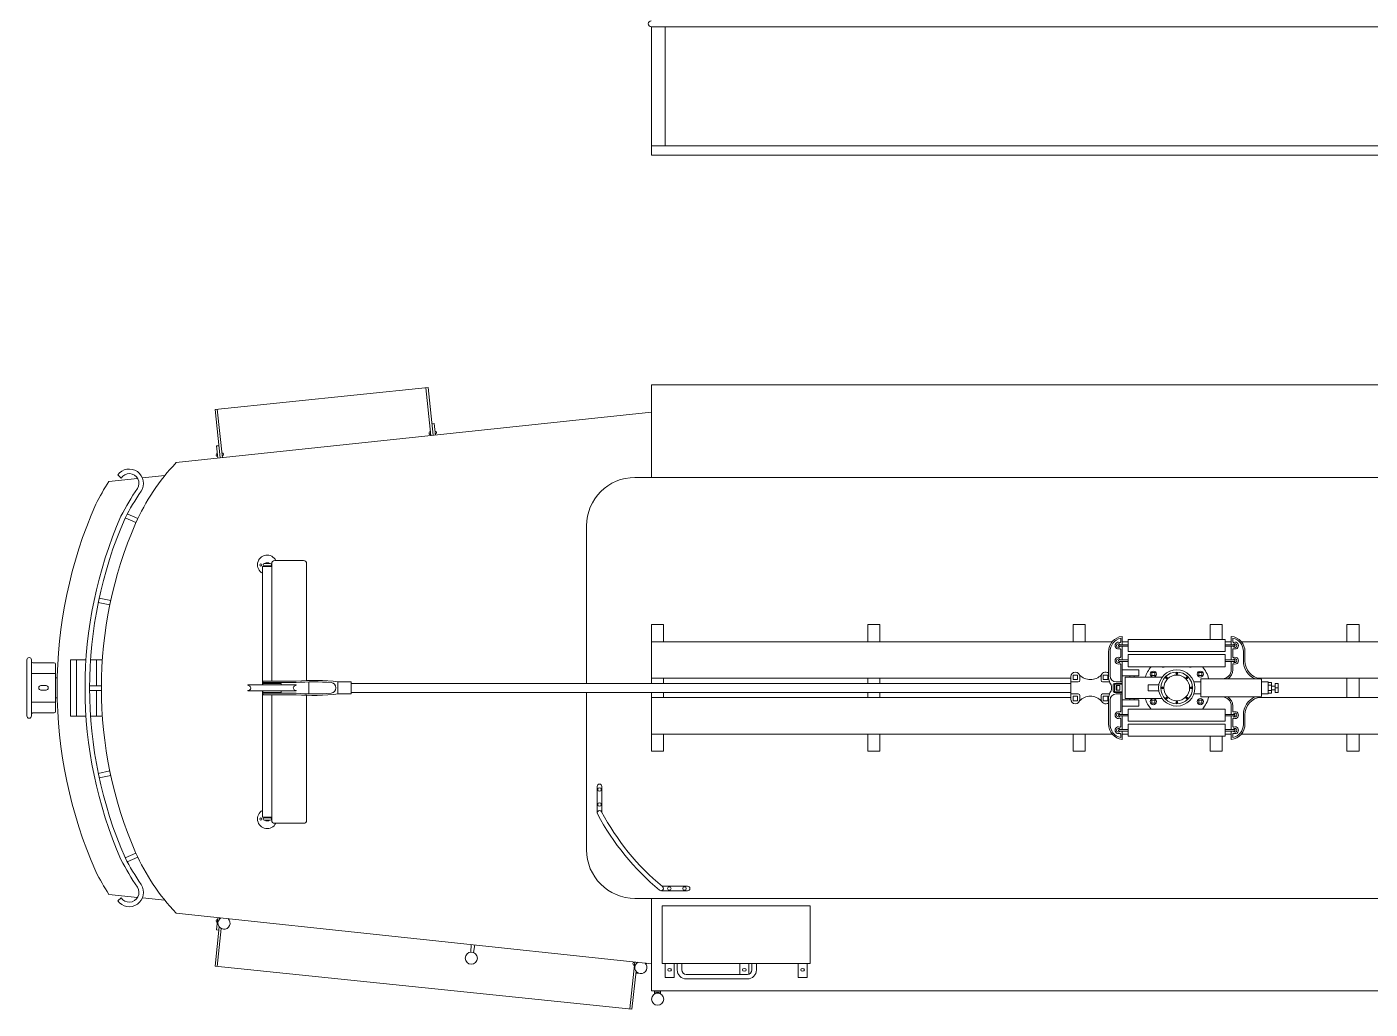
# Model space of a CAD drawing. Header units: inches. Extents: x 0 to 22, y 0 to 17.
# Drawn here: x 5.277 to 9.885, y 8.897 to 12.269 of the extents above; entities that cross this region are included whole.
import ezdxf

# ---------------------------------------------------------------- set-up
doc = ezdxf.new("R2010")
doc.units = ezdxf.units.IN
doc.header["$LTSCALE"] = 100
doc.header["$MEASUREMENT"] = 0
for name, color, linetype, lineweight in [('CARENDBUMPER', 7, 'Continuous', 0), ('CLERESTORY', 7, 'Continuous', 0), ('DRAWBAR', 7, 'Continuous', 0), ('FRONTDOORSTEP', 7, 'Continuous', 0), ('HANDRAIL', 7, 'Continuous', 0), ('HEADLIGHT', 7, 'Continuous', 0), ('MAINROOF', 7, 'Continuous', 0), ('REARDOORSTEP', 7, 'Continuous', 0), ('RESISTORBANK', 7, 'Continuous', 0), ('ROOFSIGN', 7, 'Continuous', 0), ('ROOFSTEP', 7, 'Continuous', 0), ('ROPEGUARD', 7, 'Continuous', 0), ('STEPBRACKET', 7, 'Continuous', 0), ('TROLLEYPOLE', 7, 'Continuous', 0), ('VESTIBULEROOF', 7, 'Continuous', 0)]:
    doc.layers.add(name, color=color, linetype=linetype, lineweight=lineweight)

msp = doc.modelspace()

# ---------------------------------------------------------------- linework, layer by layer
at = {"layer": 'CARENDBUMPER', "color": 7, "linetype": 'Continuous'}
for p, q in [((5.65667, 10.71915), (5.55784, 10.70898)), ((5.74997, 10.72875), (5.67317, 10.72085)), ((5.65667, 9.28085), (5.55784, 9.29102)), ((5.74997, 9.27125), (5.67317, 9.27915))]:
    msp.add_line(p, q, dxfattribs=at)
for centre, radius, start, end in [((6.38432, 10.18524), 0.97845, 147.63784, 152.94644), ((6.9489, 10), 1.5682, 156.30286, 203.69714), ((6.38432, 9.81476), 0.97845, -152.94644, -147.63784)]:
    msp.add_arc(centre, radius, start, end, dxfattribs=at)
at = {"layer": 'CLERESTORY'}
for p, q in [((7.3628, 10.72241), (14.6372, 10.72241)), ((7.4191, 10.21771), (7.4607, 10.21771)), ((8.1611, 10.21771), (8.2027, 10.21771)), ((8.8657, 10.21771), (8.9073, 10.21771)), ((9.3354, 10.21771), (9.377, 10.21771)), ((9.8051, 10.21771), (9.8467, 10.21771)), ((7.4191, 10.15831), (8.99933, 10.15831)), ((9.03411, 10.15831), (9.05511, 10.15831)), ((9.38737, 10.15831), (9.40837, 10.15831)), ((9.44313, 10.15831), (12.55687, 10.15831)), ((7.4191, 10.03351), (8.85759, 10.03351)), ((9.49872, 10.03351), (12.50128, 10.03351)), ((7.4191, 9.96651), (8.85759, 9.96651)), ((9.49877, 9.96651), (12.50123, 9.96651)), ((7.4191, 9.84171), (8.99932, 9.84171)), ((9.03411, 9.84171), (9.05511, 9.84171)), ((9.38737, 9.84171), (9.40837, 9.84171)), ((9.44313, 9.84171), (12.55687, 9.84171)), ((7.4191, 9.78231), (7.4607, 9.78231)), ((8.1611, 9.78231), (8.2027, 9.78231)), ((8.8657, 9.78231), (8.9073, 9.78231)), ((9.3354, 9.78231), (9.377, 9.78231)), ((9.8051, 9.78231), (9.8467, 9.78231)), ((7.3628, 9.27761), (14.6372, 9.27761))]:
    msp.add_line(p, q, dxfattribs=at)
at = {"layer": 'CLERESTORY', "color": 7, "linetype": 'Continuous'}
for p, q in [((7.1964, 10.01557), (7.1964, 10.55601)), ((7.4191, 10.01557), (7.4191, 10.21771)), ((7.4607, 10.15831), (7.4607, 10.21771)), ((8.1611, 10.15831), (8.1611, 10.21771)), ((8.2027, 10.15831), (8.2027, 10.21771)), ((8.8657, 10.15831), (8.8657, 10.21771)), ((8.9073, 10.15831), (8.9073, 10.21771)), ((9.3354, 10.16613), (9.3354, 10.21771)), ((9.377, 10.16613), (9.377, 10.21771)), ((9.8051, 10.15831), (9.8051, 10.21771)), ((9.8467, 10.15831), (9.8467, 10.21771)), ((7.4607, 10.01557), (7.4607, 10.03351)), ((8.1611, 10.01557), (8.1611, 10.03351)), ((8.2027, 10.01557), (8.2027, 10.03351)), ((9.8051, 9.96651), (9.8051, 10.03351)), ((9.8467, 9.96651), (9.8467, 10.03351)), ((7.1964, 9.44401), (7.1964, 9.98442)), ((7.4191, 9.78231), (7.4191, 9.98442)), ((7.4607, 9.96651), (7.4607, 9.98442)), ((8.1611, 9.96651), (8.1611, 9.98442)), ((8.2027, 9.96651), (8.2027, 9.98442)), ((7.4607, 9.78231), (7.4607, 9.84171)), ((8.1611, 9.78231), (8.1611, 9.84171)), ((8.2027, 9.78231), (8.2027, 9.84171)), ((8.8657, 9.78231), (8.8657, 9.84171)), ((8.9073, 9.78231), (8.9073, 9.84171)), ((9.3354, 9.78231), (9.3354, 9.83386)), ((9.377, 9.78231), (9.377, 9.83386)), ((9.8051, 9.78231), (9.8051, 9.84171)), ((9.8467, 9.78231), (9.8467, 9.84171))]:
    msp.add_line(p, q, dxfattribs=at)
at = {"layer": 'CLERESTORY', "linetype": 'Continuous'}
for centre, start, end in [((7.3628, 10.55601), 90, 180), ((7.3628, 9.44401), 180, 270)]:
    msp.add_arc(centre, 0.1664, start, end, dxfattribs=at)
at = {"layer": 'DRAWBAR', "color": 7, "linetype": 'Continuous'}
for p, q in [((5.2767, 10.09649), (5.2767, 9.90365)), ((5.2923, 10.09649), (5.2923, 10.09129)), ((5.2923, 10.09129), (5.2923, 9.90885)), ((5.3755, 10.08089), (5.3755, 10.04449)), ((5.3755, 10.04969), (5.3755, 9.91925)), ((5.32507, 10.00785), (5.34244, 10.00785)), ((5.32507, 9.99225), (5.34244, 9.99225)), ((5.2923, 9.90885), (5.2923, 9.90365))]:
    msp.add_line(p, q, dxfattribs=at)
at = {"layer": 'DRAWBAR'}
for p, q in [((5.3755, 10.04969), (5.2923, 10.04969)), ((5.3703, 10.08609), (5.2975, 10.08609)), ((5.38107, 10.03409), (5.3755, 10.03409)), ((5.38107, 9.96605), (5.3755, 9.96605)), ((5.3755, 9.95045), (5.2923, 9.95045)), ((5.3703, 9.91405), (5.2975, 9.91405))]:
    msp.add_line(p, q, dxfattribs=at)
at = {"layer": 'DRAWBAR', "color": 7, "linetype": 'Continuous'}
for centre, radius, start, end in [((5.2845, 10.09649), 0.0078, 0, 180), ((5.2975, 10.09129), 0.0052, 180, 270), ((5.3703, 10.08089), 0.0052, 0, 90), ((5.32507, 10.00005), 0.0078, 90, 270), ((5.34244, 10.00005), 0.0078, -90, 90), ((5.2975, 9.90885), 0.0052, 90, 180), ((5.3703, 9.91925), 0.0052, -90, 0), ((5.2845, 9.90365), 0.0078, 180, 360)]:
    msp.add_arc(centre, radius, start, end, dxfattribs=at)
at = {"layer": 'FRONTDOORSTEP', "color": 7, "linetype": 'Continuous'}
for p, q in [((6.65292, 11.03077), (5.92218, 10.95557)), ((6.64516, 11.02998), (6.66243, 10.86616)), ((6.65292, 11.03077), (6.67019, 10.86698)), ((5.92218, 10.95557), (5.93971, 10.78929)), ((5.92993, 10.95637), (5.94746, 10.79012)), ((6.67376, 10.90746), (6.666, 10.90666)), ((6.67376, 10.90746), (6.67794, 10.86781)), ((5.93526, 10.83146), (5.9275, 10.83066)), ((5.9275, 10.83066), (5.93195, 10.78847))]:
    msp.add_line(p, q, dxfattribs=at)
for centre, start, end in [((6.66142, 10.8749), 94.99452, 277.04348), ((6.67699, 10.87642), -83.45371, 95.49171), ((5.93079, 10.79966), 96.20364, 275.83436), ((5.94628, 10.80124), -83.88442, 95.92242)]:
    msp.add_arc(centre, 0.0052, start, end, dxfattribs=at)
at = {"layer": 'HANDRAIL', "linetype": 'Continuous'}
for p, q in [((5.93872, 9.20769), (5.93635, 9.21117)), ((6.79947, 9.09287), (6.80065, 9.11919)), ((6.80924, 9.09139), (6.8129, 9.11789)), ((7.40008, 9.05185), (7.40341, 9.05504))]:
    msp.add_line(p, q, dxfattribs=at)
msp.add_circle((6.80123, 9.07233), 0.0208, dxfattribs=at)
for centre, start, end in [((5.95304, 9.1926), 120.53629, 407.31438), ((7.38294, 9.04007), 118.83487, 409.0158)]:
    msp.add_arc(centre, 0.0208, start, end, dxfattribs=at)
at = {"layer": 'HEADLIGHT', "color": 7, "linetype": 'Continuous'}
for p, q in [((5.42667, 9.90336), (5.42667, 10.09656)), ((5.47947, 10.09656), (5.42667, 10.09656)), ((5.44747, 9.90336), (5.44747, 10.09656)), ((5.53475, 10.09656), (5.4951, 10.09656)), ((5.51517, 10.00711), (5.51517, 10.09656)), ((5.51517, 9.90336), (5.51517, 9.99151)), ((5.47947, 9.90336), (5.42667, 9.90336)), ((5.53475, 9.90336), (5.49511, 9.90336))]:
    msp.add_line(p, q, dxfattribs=at)
at = {"layer": 'MAINROOF', "color": 7, "linetype": 'Continuous'}
for p, q in [((7.4191, 10.72241), (7.4191, 11.03997)), ((7.4191, 8.95997), (7.4191, 9.27761))]:
    msp.add_line(p, q, dxfattribs=at)
at = {"layer": 'MAINROOF', "linetype": 'Continuous'}
for p, q in [((7.4191, 11.03997), (14.5809, 11.03997)), ((7.4191, 8.95997), (14.5809, 8.95997))]:
    msp.add_line(p, q, dxfattribs=at)
at = {"layer": 'REARDOORSTEP', "color": 7, "linetype": 'Continuous'}
for p, q in [((5.92218, 9.04443), (5.93647, 9.18003)), ((5.9275, 9.16934), (5.93196, 9.21164)), ((5.92993, 9.04363), (5.94368, 9.17403)), ((5.93526, 9.16854), (5.9275, 9.16934)), ((7.35252, 8.89723), (5.92218, 9.04443)), ((7.34474, 8.89782), (7.36179, 9.05947)), ((7.36923, 9.05571), (7.36954, 9.05865)), ((7.35252, 8.89723), (7.36627, 9.02762)), ((7.37335, 9.02034), (7.36559, 9.02113)), ((7.37335, 9.02034), (7.37347, 9.02155))]:
    msp.add_line(p, q, dxfattribs=at)
for centre, start, end in [((5.93079, 9.20034), 84.16564, 263.79636), ((7.361, 9.05289), 82.95652, 265.00548)]:
    msp.add_arc(centre, 0.0052, start, end, dxfattribs=at)
at = {"layer": 'RESISTORBANK'}
for p, q in [((7.4186, 12.26916), (14.5913, 12.26916)), ((7.4191, 11.86026), (14.5814, 11.86026)), ((7.4191, 11.82906), (14.5814, 11.82906))]:
    msp.add_line(p, q, dxfattribs=at)
at = {"layer": 'RESISTORBANK', "color": 7, "linetype": 'Continuous'}
for p, q in [((7.4191, 12.26916), (7.4191, 11.82906)), ((7.4666, 12.26916), (7.4666, 11.86026))]:
    msp.add_line(p, q, dxfattribs=at)
at = {"layer": 'RESISTORBANK'}
msp.add_arc((7.4186, 12.27956), 0.0104, 90, 270, dxfattribs=at)
at = {"layer": 'ROOFSIGN', "linetype": 'Continuous'}
for p, q in [((6.08546, 10.41647), (6.08546, 10.01038)), ((6.11666, 10.42677), (6.11666, 10.02336)), ((6.08546, 9.98961), (6.08546, 9.55607)), ((6.11666, 9.97663), (6.11666, 9.54577))]:
    msp.add_line(p, q, dxfattribs=at)
at = {"layer": 'ROOFSIGN', "color": 7, "linetype": 'Continuous'}
for p, q in [((6.11666, 10.41647), (6.08546, 10.41647)), ((6.09067, 10.42663), (6.11147, 10.42663)), ((6.09067, 10.41883), (6.11147, 10.41883)), ((6.09589, 10.42895), (6.10629, 10.42895)), ((6.09589, 10.42895), (6.09589, 10.42663)), ((6.09589, 10.41883), (6.09589, 10.41655)), ((6.10629, 10.42895), (6.10629, 10.42663)), ((6.10629, 10.41883), (6.10629, 10.41655)), ((6.22589, 10.43727), (6.12716, 10.43727)), ((6.23639, 10.02545), (6.23639, 10.42677)), ((6.23639, 9.54577), (6.23639, 9.97455)), ((6.11666, 9.55607), (6.08546, 9.55607)), ((6.09067, 9.55384), (6.11147, 9.55384)), ((6.09067, 9.54604), (6.11147, 9.54604)), ((6.09589, 9.55384), (6.09589, 9.55612)), ((6.09589, 9.54372), (6.09589, 9.54604)), ((6.09589, 9.54372), (6.10629, 9.54372)), ((6.10629, 9.55384), (6.10629, 9.55612)), ((6.10629, 9.54372), (6.10629, 9.54604)), ((6.22589, 9.53527), (6.12716, 9.53527))]:
    msp.add_line(p, q, dxfattribs=at)
for centre in [(6.0793, 10.42231), (6.0793, 9.54951)]:
    msp.add_circle(centre, 0.0039, dxfattribs=at)
for centre, radius, start, end in [((6.10094, 10.42278), 0.0331, 25.94618, 242.10921), ((6.09067, 10.42273), 0.0039, 90, 270), ((6.11147, 10.42273), 0.0039, -90, 90), ((6.12716, 10.42677), 0.0105, 90, 180), ((6.22589, 10.42677), 0.0105, 0, 90), ((6.10094, 9.54998), 0.0331, 117.89079, 333.59914), ((6.09067, 9.54994), 0.0039, 90, 270), ((6.11147, 9.54994), 0.0039, -90, 90), ((6.12716, 9.54577), 0.0105, 180, 270), ((6.22589, 9.54577), 0.0105, -90, 0)]:
    msp.add_arc(centre, radius, start, end, dxfattribs=at)
at = {"layer": 'ROOFSTEP', "color": 7, "linetype": 'Continuous'}
for p, q in [((7.23331, 9.57118), (7.23331, 9.66206)), ((7.24891, 9.57296), (7.24891, 9.66206)), ((7.4556, 9.05448), (7.4556, 9.25218)), ((7.9639, 9.05448), (7.9639, 9.25218)), ((7.466, 9.00626), (7.466, 9.05448)), ((7.4972, 9.00626), (7.4972, 9.05448)), ((7.5076, 9.03206), (7.5076, 9.05448)), ((7.5232, 9.03206), (7.5232, 9.05448)), ((7.72233, 9.01646), (7.72233, 9.05448)), ((7.75353, 9.01735), (7.75353, 9.05448)), ((7.76393, 9.03206), (7.76393, 9.05448)), ((7.77953, 9.03206), (7.77953, 9.05448)), ((7.9223, 9.00626), (7.9223, 9.05448)), ((7.9535, 9.00626), (7.9535, 9.05448))]:
    msp.add_line(p, q, dxfattribs=at)
at = {"layer": 'ROOFSTEP'}
for p, q in [((7.45526, 9.31916), (7.5434, 9.31916)), ((7.45338, 9.30356), (7.5434, 9.30356)), ((7.4556, 9.25218), (7.9639, 9.25218)), ((7.4556, 9.05448), (7.9639, 9.05448)), ((7.466, 9.00626), (7.4972, 9.00626)), ((7.5388, 9.01646), (7.74833, 9.01646)), ((7.5388, 9.00086), (7.74833, 9.00086)), ((7.9223, 9.00626), (7.9535, 9.00626))]:
    msp.add_line(p, q, dxfattribs=at)
at = {"layer": 'ROOFSTEP', "linetype": 'Continuous'}
for centre in [(7.24116, 9.65144), (7.24116, 9.5998), (7.4808, 9.31131), (7.53277, 9.31131)]:
    msp.add_circle(centre, 0.006, dxfattribs=at)
at = {"layer": 'ROOFSTEP', "color": 7, "linetype": 'Continuous'}
msp.add_circle((7.44044, 8.93133), 0.0208, dxfattribs=at)
for centre, radius, start, end in [((7.24111, 9.66206), 0.0078, 0, 180), ((7.5388, 9.03206), 0.0312, 180, 270), ((7.5388, 9.03206), 0.0156, 180, 270), ((7.74833, 9.03206), 0.0156, -90, 0), ((7.74833, 9.03206), 0.0312, -90, 0)]:
    msp.add_arc(centre, radius, start, end, dxfattribs=at)
at = {"layer": 'ROOFSTEP', "linetype": 'Continuous'}
for centre, radius, start, end in [((7.24111, 9.57101), 0.0078, 26.76176, 209.19841), ((8.00829, 9.97962), 0.87701, -151.94917, -129.76518), ((8.00825, 9.97956), 0.86135, -151.95019, -129.82658), ((7.45251, 9.31136), 0.00784, -131.52622, 58.69213)]:
    msp.add_arc(centre, radius, start, end, dxfattribs=at)
at = {"layer": 'ROOFSTEP'}
msp.add_arc((7.5434, 9.31136), 0.0078, -90, 90, dxfattribs=at)
at = {"layer": 'ROOFSTEP', "linetype": 'Continuous'}
for centre in [(7.4815, 9.03222), (7.7378, 9.03222), (7.9378, 9.03222)]:
    msp.add_ellipse(centre, major_axis=(0.00658, 0), ratio=0.64516, dxfattribs=at)
at = {"layer": 'ROPEGUARD', "color": 7, "linetype": 'Continuous'}
for p, q in [((5.60006, 10.72033), (5.58841, 10.73091)), ((5.65076, 10.56726), (5.61396, 10.58358)), ((5.65732, 10.58141), (5.62127, 10.5974)), ((5.56116, 10.28497), (5.52172, 10.29329)), ((5.56438, 10.30023), (5.52495, 10.30856)), ((5.56116, 9.71503), (5.52172, 9.70671)), ((5.56438, 9.69977), (5.52495, 9.69144)), ((5.65076, 9.43274), (5.61396, 9.41642)), ((5.65732, 9.41859), (5.62127, 9.4026)), ((5.60006, 9.27967), (5.58841, 9.26909))]:
    msp.add_line(p, q, dxfattribs=at)
at = {"layer": 'ROPEGUARD'}
for p, q in [((5.53148, 10.00711), (5.49192, 10.00711)), ((5.53149, 9.99151), (5.49192, 9.99151))]:
    msp.add_line(p, q, dxfattribs=at)
at = {"layer": 'ROPEGUARD', "color": 7, "linetype": 'Continuous'}
for centre, radius, start, end in [((5.62798, 10.70223), 0.04888, -33.94535, 144.06973), ((5.628, 10.70223), 0.03329, -33.02959, 147.05693), ((6.38432, 10.18524), 0.88285, 145.59502, 152.76647), ((6.38432, 10.18524), 0.86725, 145.61967, 152.73372), ((6.9489, 10), 1.4726, 156.41293, 203.58707), ((6.9489, 10), 1.457, 156.43249, 203.56751), ((6.38432, 9.81476), 0.88285, -152.76647, -145.59502), ((6.38432, 9.81476), 0.86725, -152.73372, -145.61967), ((5.62798, 9.29777), 0.04888, -144.06973, 33.94535), ((5.628, 9.29777), 0.03329, -147.05693, 33.02959)]:
    msp.add_arc(centre, radius, start, end, dxfattribs=at)
at = {"layer": 'STEPBRACKET', "color": 7, "linetype": 'Continuous'}
for p, q in [((7.4299, 8.94926), (7.4299, 8.95997)), ((7.4507, 8.94942), (7.4507, 8.95997))]:
    msp.add_line(p, q, dxfattribs=at)
at = {"layer": 'STEPBRACKET'}
for p, q in [((7.4507, 8.95996), (7.4299, 8.95996)), ((7.4507, 8.9559), (7.4299, 8.9559))]:
    msp.add_line(p, q, dxfattribs=at)
at = {"layer": 'STEPBRACKET', "linetype": 'Continuous'}
msp.add_arc((7.44041, 8.9564), 0.0039, -172.64097, -7.35903, dxfattribs=at)
at = {"layer": 'TROLLEYPOLE', "linetype": 'Continuous'}
for p, q in [((9.05511, 10.14796), (9.02373, 10.14796)), ((9.05511, 10.14277), (9.02373, 10.14277)), ((9.02892, 10.1707), (9.02892, 10.15867)), ((9.03411, 10.1768), (9.03411, 10.14796)), ((9.03411, 10.14277), (9.03411, 10.09605)), ((9.38737, 10.16613), (9.05511, 10.16613)), ((9.05511, 10.16613), (9.05511, 10.1246)), ((9.38737, 10.16613), (9.38737, 10.1246)), ((9.3876, 10.14796), (9.41875, 10.14796)), ((9.3876, 10.14277), (9.41875, 10.14277)), ((9.40837, 10.1768), (9.40837, 10.14796)), ((9.40837, 10.14277), (9.40837, 10.09604)), ((9.41356, 10.17069), (9.41356, 10.15866)), ((8.98739, 10.12329), (8.98739, 10.04153)), ((8.99258, 10.12363), (8.99258, 10.04153)), ((9.05511, 10.09605), (9.02373, 10.09605)), ((9.02892, 10.13207), (9.02892, 10.10675)), ((9.38737, 10.1246), (9.05511, 10.1246)), ((9.38737, 10.11422), (9.05511, 10.11422)), ((9.05511, 10.11422), (9.05511, 10.07268)), ((9.30431, 10.1246), (9.13817, 10.1246)), ((9.38737, 10.11422), (9.38737, 10.07268)), ((9.3876, 10.09604), (9.41875, 10.09604)), ((9.41356, 10.13206), (9.41356, 10.10675)), ((9.4499, 10.12514), (9.4499, 10.09294)), ((9.45509, 10.12421), (9.45509, 10.09294)), ((9.05511, 10.09085), (9.02373, 10.09085)), ((9.02892, 10.08015), (9.02892, 10.02076)), ((9.03411, 10.09085), (9.03411, 9.90914)), ((9.03411, 10.09085), (9.03411, 9.90914)), ((9.09122, 10.0623), (9.03411, 10.0623)), ((9.38737, 10.07268), (9.05511, 10.07268)), ((9.09122, 10.0623), (9.09122, 10.04153)), ((9.13567, 10.05246), (9.14605, 10.05246)), ((9.13567, 10.04208), (9.13567, 10.05246)), ((9.14605, 10.04208), (9.14605, 10.05246)), ((9.22072, 10.04612), (9.22072, 10.05252)), ((9.22176, 10.04611), (9.22176, 10.05252)), ((9.29692, 10.04208), (9.29692, 10.05246)), ((9.3073, 10.05246), (9.29692, 10.05246)), ((9.3073, 10.04208), (9.3073, 10.05246)), ((9.3876, 10.09085), (9.41875, 10.09085)), ((9.40837, 10.09085), (9.40837, 10.0623)), ((9.41356, 10.08015), (9.41356, 10.0623)), ((6.03508, 10.00913), (6.03921, 10.00746)), ((6.11775, 10.01038), (6.03532, 10.01038)), ((6.0866, 10.02206), (6.0866, 10.01946)), ((6.0866, 10.01557), (6.1489, 10.01557)), ((6.0866, 10.01557), (6.0866, 10.01038)), ((6.0879, 10.02336), (6.20081, 10.02336)), ((6.0879, 10.01817), (6.20081, 10.01817)), ((6.1077, 10.01817), (6.1077, 10.01557)), ((6.11775, 10.01038), (6.20018, 10.01038)), ((6.12329, 10.01817), (6.12329, 10.01557)), ((6.1489, 10.01557), (6.1489, 10.01038)), ((6.20042, 10.00913), (6.19629, 10.00746)), ((6.24412, 10.02047), (6.24412, 9.97952)), ((6.34288, 9.97923), (6.34288, 10.02076)), ((6.38875, 10.02076), (6.34548, 10.02076)), ((6.38875, 9.97923), (6.38875, 10.02076)), ((8.85759, 10.01557), (6.38875, 10.01557)), ((8.85759, 10.03877), (8.85759, 9.9612)), ((8.88355, 10.02076), (8.85759, 10.02076)), ((8.88096, 10.04413), (8.86538, 10.04413)), ((8.86538, 10.04413), (8.86538, 10.02855)), ((8.88096, 10.02855), (8.86538, 10.02855)), ((8.88096, 10.04413), (8.88096, 10.02855)), ((8.88874, 10.03877), (8.88874, 10.02596)), ((8.96143, 10.03883), (8.96143, 10.02596)), ((8.99025, 10.02076), (8.96662, 10.02076)), ((8.96921, 10.04413), (8.96921, 10.02855)), ((8.98479, 10.04413), (8.96921, 10.04413)), ((8.98479, 10.02855), (8.96921, 10.02855)), ((8.98479, 10.04413), (8.98479, 10.02855)), ((9.00296, 10.01038), (9.00296, 9.98961)), ((9.03411, 10.01557), (9.00815, 10.01557)), ((9.03411, 10.01298), (9.00815, 10.01298)), ((9.00815, 10.01298), (9.00815, 9.98702)), ((9.03411, 10.02076), (9.01334, 10.02076)), ((9.01334, 10.00778), (9.01334, 9.99221)), ((9.02632, 10.00778), (9.01334, 10.00778)), ((9.01594, 10.00778), (9.01594, 9.99221)), ((9.02632, 10.00778), (9.02632, 9.99221)), ((9.09122, 10.04153), (9.03411, 10.04153)), ((9.04449, 10.03634), (9.04449, 9.96366)), ((9.17064, 10.03634), (9.04449, 10.03634)), ((9.06007, 10.04153), (9.06007, 10.03634)), ((9.07567, 10.04153), (9.07567, 10.03634)), ((9.1226, 10.01038), (9.1226, 9.98961)), ((9.15981, 10.01038), (9.1226, 10.01038)), ((9.13567, 10.04208), (9.14605, 10.04208)), ((9.17137, 9.9968), (9.17137, 10.00319)), ((9.1724, 9.99679), (9.1724, 10.0032)), ((9.18589, 10.03166), (9.18589, 10.03808)), ((9.18693, 10.03168), (9.18693, 10.03807)), ((9.25555, 10.03168), (9.25555, 10.03807)), ((9.25659, 10.03166), (9.25659, 10.03808)), ((9.27007, 9.99679), (9.27007, 10.0032)), ((9.27111, 9.9968), (9.27111, 10.00319)), ((9.30431, 10.02076), (9.27998, 10.02076)), ((9.3073, 10.04208), (9.29692, 10.04208)), ((9.30431, 10.03115), (9.30431, 9.96885)), ((9.50938, 10.03115), (9.30431, 10.03115)), ((9.51197, 9.97144), (9.51197, 10.02855)), ((9.53534, 10.02076), (9.51197, 10.02076)), ((9.53534, 9.97923), (9.53534, 10.02076)), ((9.54572, 10.01798), (9.53534, 10.01798)), ((9.54572, 10.00899), (9.53534, 10.00899)), ((9.54572, 9.98201), (9.54572, 10.01798)), ((9.5587, 10.00649), (9.54572, 10.00649)), ((9.56908, 10.01557), (9.5587, 10.01557)), ((9.5587, 9.98442), (9.5587, 10.01557)), ((9.56908, 10), (9.5587, 10)), ((9.56908, 10), (9.5587, 10)), ((9.56908, 9.98442), (9.56908, 10.01557)), ((6.0351, 9.99086), (6.03948, 9.99262)), ((6.11775, 9.98961), (6.03535, 9.98961)), ((6.0866, 9.98961), (6.0866, 9.98442)), ((6.0866, 9.98442), (6.1489, 9.98442)), ((6.0866, 9.98053), (6.0866, 9.97793)), ((6.0879, 9.98183), (6.20081, 9.98183)), ((6.0879, 9.97663), (6.20081, 9.97663)), ((6.1077, 9.98442), (6.1077, 9.98183)), ((6.11775, 9.98961), (6.20015, 9.98961)), ((6.12329, 9.98442), (6.12329, 9.98183)), ((6.1489, 9.98961), (6.1489, 9.98442)), ((6.20039, 9.99086), (6.19602, 9.99262)), ((6.38875, 9.97923), (6.34548, 9.97923)), ((8.85759, 9.98442), (6.38875, 9.98442)), ((8.88355, 9.9792), (8.85759, 9.9792)), ((8.88096, 9.97141), (8.86538, 9.97141)), ((8.86538, 9.95583), (8.86538, 9.97141)), ((8.88096, 9.95583), (8.86538, 9.95583)), ((8.88096, 9.95583), (8.88096, 9.97141)), ((8.88874, 9.9612), (8.88874, 9.97401)), ((8.96143, 9.96114), (8.96143, 9.97401)), ((8.99025, 9.9792), (8.96662, 9.9792)), ((8.96921, 9.95583), (8.96921, 9.97141)), ((8.98479, 9.97141), (8.96921, 9.97141)), ((8.98479, 9.95583), (8.96921, 9.95583)), ((8.98479, 9.95583), (8.98479, 9.97141)), ((8.98739, 9.95846), (8.98739, 9.87671)), ((8.99258, 9.95846), (8.99258, 9.87638)), ((9.03411, 9.98702), (9.00815, 9.98702)), ((9.03411, 9.98442), (9.00815, 9.98442)), ((9.02632, 9.99221), (9.01334, 9.99221)), ((9.03411, 9.97923), (9.01334, 9.97923)), ((9.02892, 9.91985), (9.02892, 9.97923)), ((9.09122, 9.95846), (9.03411, 9.95846)), ((9.17064, 9.96366), (9.04449, 9.96366)), ((9.06007, 9.96366), (9.06007, 9.95846)), ((9.07567, 9.96366), (9.07567, 9.95846)), ((9.09122, 9.95846), (9.09122, 9.9377)), ((9.15981, 9.98961), (9.1226, 9.98961)), ((9.13567, 9.95797), (9.13567, 9.94759)), ((9.13567, 9.95797), (9.14605, 9.95797)), ((9.14605, 9.95797), (9.14605, 9.94759)), ((9.18589, 9.96191), (9.18589, 9.96833)), ((9.18693, 9.96193), (9.18693, 9.96832)), ((9.22072, 9.94747), (9.22072, 9.95388)), ((9.22176, 9.94747), (9.22176, 9.95388)), ((9.25555, 9.96193), (9.25555, 9.96832)), ((9.25659, 9.96191), (9.25659, 9.96833)), ((9.30431, 9.97923), (9.27998, 9.97923)), ((9.3073, 9.95797), (9.29692, 9.95797)), ((9.29692, 9.95797), (9.29692, 9.94759)), ((9.50938, 9.96885), (9.30431, 9.96885)), ((9.3073, 9.95797), (9.3073, 9.94759)), ((9.53534, 9.97923), (9.51197, 9.97923)), ((9.54572, 9.991), (9.53534, 9.991)), ((9.54572, 9.98201), (9.53534, 9.98201)), ((9.5587, 9.99351), (9.54572, 9.99351)), ((9.56908, 9.98442), (9.5587, 9.98442)), ((9.05511, 9.90914), (9.02373, 9.90914)), ((9.09122, 9.9377), (9.03411, 9.9377)), ((9.38737, 9.92731), (9.05511, 9.92731)), ((9.05511, 9.88578), (9.05511, 9.92731)), ((9.13567, 9.94759), (9.14605, 9.94759)), ((9.3073, 9.94759), (9.29692, 9.94759)), ((9.38737, 9.88578), (9.38737, 9.92731)), ((9.3876, 9.90914), (9.41875, 9.90914)), ((9.40837, 9.90914), (9.40837, 9.9377)), ((9.41356, 9.91985), (9.41356, 9.9377)), ((9.4499, 9.87486), (9.4499, 9.90705)), ((9.45509, 9.87579), (9.45509, 9.90705)), ((9.05511, 9.90395), (9.02373, 9.90395)), ((9.02892, 9.86793), (9.02892, 9.89325)), ((9.03411, 9.85723), (9.03411, 9.90395)), ((9.38737, 9.88578), (9.05511, 9.88578)), ((9.38737, 9.8754), (9.05511, 9.8754)), ((9.05511, 9.83386), (9.05511, 9.8754)), ((9.30431, 9.8754), (9.13817, 9.8754)), ((9.38737, 9.83386), (9.38737, 9.8754)), ((9.3876, 9.90395), (9.41875, 9.90395)), ((9.40837, 9.85723), (9.40837, 9.90395)), ((9.41356, 9.86793), (9.41356, 9.89325)), ((9.05511, 9.85723), (9.02373, 9.85723)), ((9.05511, 9.85203), (9.02373, 9.85203)), ((9.02892, 9.8293), (9.02892, 9.84133)), ((9.03411, 9.8232), (9.03411, 9.85203)), ((9.38737, 9.83386), (9.05511, 9.83386)), ((9.3876, 9.85723), (9.41875, 9.85723)), ((9.3876, 9.85203), (9.41875, 9.85203)), ((9.40837, 9.8232), (9.40837, 9.85203)), ((9.41356, 9.82931), (9.41356, 9.84133))]:
    msp.add_line(p, q, dxfattribs=at)
for centre, radius in [((9.14086, 10.04727), 0.01038), ((9.22124, 10), 0.0623), ((9.22124, 10), 0.05451), ((9.22124, 10.04932), 0.00324), ((9.30211, 10.04727), 0.01038), ((9.17192, 10), 0.00324), ((9.22124, 10), 0.04413), ((9.18636, 10.03487), 0.00324), ((9.25611, 10.03487), 0.00324), ((9.27056, 10), 0.00324), ((9.14086, 9.95278), 0.01038), ((9.18636, 9.96512), 0.00324), ((9.22124, 9.95068), 0.00324), ((9.25611, 9.96512), 0.00324), ((9.30211, 9.95278), 0.01038)]:
    msp.add_circle(centre, radius, dxfattribs=at)
for centre, radius, start, end in [((9.03928, 10.12514), 0.05193, 95.71114, 182.03537), ((9.03928, 10.12514), 0.04673, 102.80885, 181.85323), ((9.02113, 10.14537), 0.01168, 68.67631, 291.32369), ((9.02113, 10.14537), 0.00649, 23.57818, 336.42182), ((9.02373, 10.14537), 0.0026, 90, 270), ((9.02632, 10.15867), 0.0026, -111.32369, 0), ((9.40318, 10.12514), 0.05193, -1.02569, 84.26015), ((9.40318, 10.12514), 0.04673, 0, 77.1586), ((9.41616, 10.15866), 0.0026, 180, 291.31747), ((9.42135, 10.14536), 0.00649, -156.42182, 156.42182), ((9.42135, 10.14536), 0.01168, -111.31747, 111.31747), ((9.41875, 10.14536), 0.0026, -90, 90), ((9.02113, 10.09345), 0.01168, 68.67631, 291.32369), ((9.02113, 10.09345), 0.00649, 23.57818, 336.42182), ((9.02373, 10.09345), 0.0026, 90, 270), ((9.02632, 10.13207), 0.0026, 0, 111.32369), ((9.02632, 10.10675), 0.0026, -111.32369, 0), ((9.41616, 10.13206), 0.0026, 68.68253, 180), ((9.41616, 10.10675), 0.0026, 180, 291.31747), ((9.42135, 10.09345), 0.00649, -156.42182, 156.42182), ((9.42135, 10.09345), 0.01168, -111.31747, 111.31747), ((9.41875, 10.09345), 0.0026, -90, 90), ((9.51739, 10.09294), 0.06749, 180, 246.2867), ((9.51739, 10.09294), 0.0623, 180, 262.60906), ((8.87317, 10.03877), 0.01558, 0, 180), ((8.977, 10.03877), 0.01558, 50.15094, 180), ((9.02632, 10.08015), 0.0026, 0, 111.32369), ((9.22128, 10), 0.11422, 140.47731, 161.44663), ((9.17496, 10.08103), 0.01038, -126.50226, -53.49774), ((9.268, 10.08103), 0.01038, -126.50226, -53.49774), ((9.22128, 10), 0.11422, 15.82698, 39.52269), ((9.37722, 10.0623), 0.03115, -90, 0), ((9.37722, 10.0623), 0.03634, -58.99728, 0), ((9.41616, 10.08015), 0.0026, 68.68253, 180), ((6.03532, 10.00973), 0.000649, 90, 248.02419), ((6.03703, 10), 0.00778, -71.61541, 73.69488), ((6.0879, 10.02206), 0.0013, 90, 180), ((6.0879, 10.01946), 0.0013, 180, 270), ((6.19847, 10), 0.00778, 106.30512, 251.61541), ((6.20018, 10.00973), 0.000649, -68.02419, 90), ((6.2602, 9.31046), 0.71538, 83.15418, 94.80494), ((6.2602, 9.31046), 0.71019, 85.14243, 94.80494), ((6.3188, 10), 0.01817, -85.14243, 85.14243), ((6.28473, 9.37423), 0.64938, 84.63187, 84.63273), ((8.88355, 10.02596), 0.00519, -90, 0), ((8.92509, 10.08085), 0.05231, -135.52432, -44.47568), ((8.96662, 10.02596), 0.00519, 180, 270), ((9.03659, 10.03774), 0.04935, 175.59099, 214.15821), ((9.01334, 10.04153), 0.02077, 180, 270), ((8.97181, 10), 0.02596, 0, 22.728), ((8.97181, 10), 0.02596, -22.728, 0), ((9.00815, 10.01038), 0.00519, 90, 180), ((9.50938, 10.02855), 0.0026, 0, 90), ((6.03535, 9.99026), 0.000649, 111.81422, 270), ((6.0879, 9.98053), 0.0013, 90, 180), ((6.0879, 9.97793), 0.0013, 180, 270), ((6.20015, 9.99026), 0.000649, -90, 68.18578), ((6.2602, 10.68953), 0.71538, -94.80494, -83.15418), ((6.2602, 10.68953), 0.71019, -94.80494, -85.14243), ((8.87317, 9.9612), 0.01558, 180, 360), ((8.88355, 9.97401), 0.00519, 0, 90), ((8.92509, 9.91911), 0.05231, 44.47568, 135.52432), ((8.96662, 9.97401), 0.00519, 90, 180), ((8.977, 9.9612), 0.01558, 180, 309.84906), ((9.03659, 9.96226), 0.04935, 145.84179, 184.40901), ((9.01334, 9.95846), 0.02077, 90, 180), ((9.00815, 9.98961), 0.00519, 180, 270), ((9.22128, 10), 0.11422, -161.44736, -140.47925), ((9.22128, 10), 0.11422, -39.52075, -15.82626), ((9.37722, 9.9377), 0.03115, 0, 90), ((9.37722, 9.9377), 0.03634, 0, 58.99728), ((9.51739, 9.90705), 0.06749, 113.7133, 180), ((9.51739, 9.90705), 0.0623, 97.39094, 180), ((9.50938, 9.97144), 0.0026, -90, 0), ((9.02113, 9.90655), 0.01168, 68.67631, 291.32369), ((9.02113, 9.90655), 0.00649, 23.57818, 336.42182), ((9.02373, 9.90655), 0.0026, 90, 270), ((9.02632, 9.91985), 0.0026, -111.32369, 0), ((9.41616, 9.91985), 0.0026, 180, 291.31747), ((9.42135, 9.90655), 0.00649, -156.42182, 156.42182), ((9.42135, 9.90655), 0.01168, -111.31747, 111.31747), ((9.41875, 9.90655), 0.0026, -90, 90), ((9.03928, 9.87486), 0.05193, 177.96463, 264.28886), ((9.03928, 9.87486), 0.04673, 178.14677, 257.19115), ((9.02113, 9.85463), 0.01168, 68.67631, 291.32369), ((9.02113, 9.85463), 0.00649, 23.57818, 336.42182), ((9.02632, 9.89325), 0.0026, 0, 111.32369), ((9.02632, 9.86793), 0.0026, -111.32369, 0), ((9.40318, 9.87486), 0.05193, -84.26015, 1.02569), ((9.41616, 9.89325), 0.0026, 68.68253, 180), ((9.40318, 9.87486), 0.04673, -77.1586, 0), ((9.41616, 9.86793), 0.0026, 180, 291.31747), ((9.42135, 9.85463), 0.00649, -156.42182, 156.42182), ((9.42135, 9.85463), 0.01168, -111.31747, 111.31747), ((9.02373, 9.85463), 0.0026, 90, 270), ((9.02632, 9.84133), 0.0026, 0, 111.32369), ((9.41616, 9.84133), 0.0026, 68.68253, 180), ((9.41875, 9.85463), 0.0026, -90, 90)]:
    msp.add_arc(centre, radius, start, end, dxfattribs=at)
at = {"layer": 'VESTIBULEROOF', "color": 7, "linetype": 'Continuous'}
for p, q in [((7.4196, 10.94668), (5.78884, 10.77325)), ((7.4196, 9.05332), (5.78871, 9.22688))]:
    msp.add_line(p, q, dxfattribs=at)
for centre, radius, start, end in [((6.3306, 10.26084), 0.7457, 136.59486, 155.9843), ((6.9489, 10), 1.4167, 156.52559, 203.48766), ((6.3306, 9.73916), 0.7457, -155.92809, -136.60848)]:
    msp.add_arc(centre, radius, start, end, dxfattribs=at)

doc.saveas('drawing.dxf')
